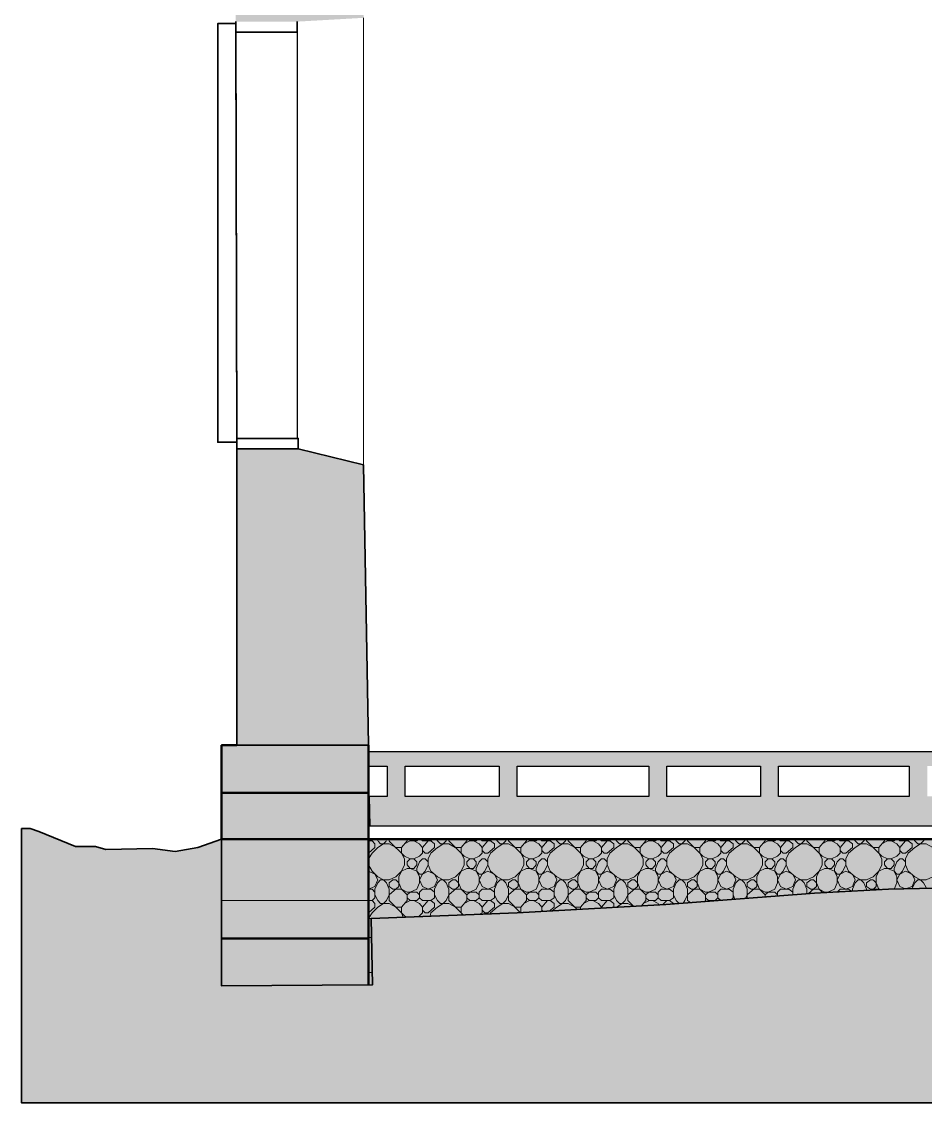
# Model space of a CAD drawing. Header units: millimetres. Extents: x 522330 to 539110, y -796875 to -790495.
# Drawn here: x 522330 to 525362, y -796875 to -793246 of the extents above; entities that cross this region are included whole.
import ezdxf

# ---------------------------------------------------------------- set-up
doc = ezdxf.new("R2010")
doc.units = ezdxf.units.MM
for name, color, linetype, lineweight in [('A-ALV-___-___-EXI', 250, 'Continuous', 35), ('A-BAS-___-___-EXI', 250, 'Continuous', 35), ('A-JAN-___-___-EXI', 250, 'Continuous', 25), ('A-POR-___-___-EXI', 250, 'Continuous', 25)]:
    doc.layers.add(name, color=color, linetype=linetype, lineweight=lineweight)

msp = doc.modelspace()

# ---------------------------------------------------------------- hatches: boundary and pattern name
at = {"layer": 'A-ALV-___-___-EXI'}
h = msp.add_hatch(color=11, dxfattribs=at)
h.paths.add_polyline_path([(536442.5, -795696.4), (536884.2, -795696.4), (536884.2, -794733.6), (536690.3, -794733.6), (536442.5, -794743.1), (536442.5, -795693.3)])
h.paths.add_polyline_path([(523051.7, -795674.2), (523493.4, -795674.2), (523477.5, -794733.6), (523258.2, -794679.6), (523051.7, -794679.6), (523051.7, -794983.5)])
h.paths.add_polyline_path([(523255.1, -793246.4), (523477.5, -793233.7), (523477.5, -792595), (523407.6, -792595), (523408.1, -792553.7), (523477.5, -792553.7), (523477.5, -792452), (523413.9, -792452), (523413.9, -792401.2), (523477.5, -792401.2), (523477.5, -790621.7), (523042.2, -790621.7), (523048.5, -793246.4)])
h.paths.add_polyline_path([(536687.2, -793230.6), (536884.2, -793230.6), (536861.9, -790618.5), (536480.6, -790618.5), (536480.6, -792401.2), (536560.1, -792401.2), (536560.1, -792452), (536455.2, -792452), (536455.2, -792553.7), (536556.9, -792553.7), (536556.9, -792595), (536442.5, -792595), (536442.5, -793122.5), (536684, -793132)])
h.paths.add_polyline_path([(531977.8, -793192.4), (532213, -793192.4), (532422.7, -793176.5), (532422.7, -792595), (532324.2, -792595), (532324.9, -792553.7), (532394.1, -792553.7), (532394.1, -792452), (532327.4, -792452), (532327.5, -792401.2), (532394.1, -792401.2), (532394.1, -790643.9), (531984.2, -790643.9), (531979.5, -792538.7)])
h.paths.add_polyline_path([(527970.8, -793182.9), (527970.8, -792595), (527865.9, -792595), (527865.9, -792553.7), (527869.1, -792553.7), (527869.1, -792404.4), (527935.8, -792404.4), (527929.4, -790643.9), (527548.1, -790643.9), (527532.2, -792401.2), (527593.2, -792401.2), (527592.6, -792452), (527541.8, -792452), (527541.8, -792553.7), (527602.1, -792553.7), (527602.1, -792595), (527532.2, -792595), (527532.2, -793170.2), (527726.1, -793182.9)])
at = {"layer": 'A-BAS-___-___-EXI', "transparency": 33554636}
msp.add_hatch(color=9, dxfattribs=at).paths.add_polyline_path([(527973.9, -796503.6), (527973.9, -796233.5), (528971.7, -796173.1), (529470.6, -796154), (530000.1, -796154.6), (530468.4, -796163.6), (531466.2, -796195.3), (531965.1, -796198.5), (531965.1, -796500.4), (532457.7, -796500.4), (532457.7, -796198.5), (532956.6, -796220.8), (533455.5, -796230.3), (533954.3, -796217.6), (534453.2, -796185.8), (535023.1, -796139.1), (535203.2, -796125.4), (535451, -796112.7), (535702.1, -796112.7), (535949.9, -796128.6), (536197.8, -796163.6), (536442.5, -796208), (536442.5, -796503.6), (536935, -796500.4), (536935, -795696.4), (536442.5, -795696.4), (536442.5, -795988.8), (532457.7, -795988.8), (532457.7, -795918.1), (532456.4, -795842.6), (532457.7, -795842.6), (532457.7, -795696.4), (531965.1, -795696.4), (531965.1, -795988.8), (527973.9, -795988.8), (527973.9, -795696.4), (527481.4, -795696.4), (527481.4, -795988.8), (523493.4, -795988.8), (523493.4, -795674.2), (523000.8, -795674.2), (523000.8, -796481.3), (523507, -796478.1), (523503.2, -796255.3), (523992.3, -796236.6), (524491.2, -796208), (524990.1, -796169.9), (525237.9, -796157.2), (525489, -796150.9), (525736.8, -796157.2), (525984.7, -796173.1), (526483.6, -796220.8), (526731.5, -796236.6), (526982.5, -796239.8), (527481.4, -796233.5), (527481.4, -796503.6), (527488.6, -796503.6)])
at = {"layer": 'A-BAS-___-___-EXI'}
msp.add_hatch(color=253, dxfattribs=at).paths.add_polyline_path([(530000.1, -796873.8), (539110.4, -796873.8), (539110.4, -796116.5), (538736.8, -796090.5), (538485.7, -796068.2), (538117.1, -796061.9), (537815.2, -796071.4), (537624.6, -796090.5), (537608.7, -796020.6), (537510.2, -796020.6), (537341.8, -796023.7), (537157.5, -796033.3), (536979.5, -796026.9), (536935, -796009.1), (536935, -796500.4), (536442.5, -796503.6), (536442.5, -796208), (536197.8, -796163.6), (535949.9, -796128.6), (535702.1, -796112.7), (535451, -796112.7), (535203.2, -796125.4), (534952.1, -796144.5), (534453.2, -796185.8), (533954.3, -796217.6), (533455.5, -796230.3), (532956.6, -796220.8), (532457.7, -796198.5), (532457.7, -796500.4), (531965.1, -796503.6), (531965.1, -796198.5), (531466.2, -796195.3), (530468.4, -796163.6), (529969.5, -796154), (529470.6, -796154), (528971.7, -796173.1), (527973.9, -796233.5), (527973.9, -796503.6), (527481.4, -796503.6), (527481.4, -796233.5), (526982.5, -796239.8), (526731.5, -796236.6), (526483.6, -796220.8), (525984.7, -796173.1), (525736.8, -796157.2), (525489, -796150.9), (525237.9, -796157.2), (524977.1, -796170.9), (524491.2, -796208), (523992.3, -796236.6), (523503.2, -796255.3), (523507, -796478.1), (523000.8, -796481.3), (523000.8, -795988.8), (522921.4, -796017.4), (522845.1, -796030.1), (522768.9, -796020.6), (522613.2, -796023.7), (522578.2, -796014.2), (522511.5, -796014.2), (522387.6, -795963.4), (522359, -795953.8), (522330.4, -795953.8), (522330.4, -796873.8), (527488.6, -796873.8)])
at = {"layer": 'A-POR-___-___-EXI', "true_color": 0xc19a82}
h = msp.add_hatch(color=33, dxfattribs=at)
h.paths.add_polyline_path([(524977.1, -795944.3), (527481.4, -795944.3), (527481.4, -795845.8), (527122.3, -795845.8), (527122.3, -795744.1), (527481.4, -795744.1), (527481.4, -795696.4), (523493.8, -795696.4), (523494.6, -795744.1), (523556.9, -795744.1), (523556.9, -795845.8), (523496.3, -795845.8), (523498, -795944.3), (523721.4, -795944.3)])
h.paths.add_polyline_path([(525686, -795845.8), (525368.2, -795845.8), (525368.2, -795744.1), (525686, -795744.1)])
h.paths.add_polyline_path([(523721.4, -795845.8), (523617.3, -795845.8), (523617.3, -795744.1), (523931.9, -795744.1), (523931.9, -795845.8)])
h.paths.add_polyline_path([(524869.3, -795845.8), (524869.3, -795744.1), (525307.9, -795744.1), (525307.9, -795845.8), (524977.1, -795845.8)])
h.paths.add_polyline_path([(526620.2, -795845.8), (526620.2, -795744.1), (527061.9, -795744.1), (527061.9, -795845.8)])
h.paths.add_polyline_path([(526245.3, -795845.8), (526245.3, -795744.1), (526559.9, -795744.1), (526559.9, -795845.8)])
h.paths.add_polyline_path([(524494.4, -795845.8), (524494.4, -795744.1), (524809, -795744.1), (524809, -795845.8)])
h.paths.add_polyline_path([(523992.3, -795845.8), (523992.3, -795744.1), (524434, -795744.1), (524434, -795845.8)])
h.paths.add_polyline_path([(525746.4, -795845.8), (525746.4, -795744.1), (526184.9, -795744.1), (526184.9, -795845.8)])

# ---------------------------------------------------------------- linework, layer by layer
at = {"layer": 'A-ALV-___-___-EXI', "color": 18, "lineweight": 9}
msp.add_line((523494.6, -795744.1), (523493.4, -795744.1), dxfattribs=at)
at = {"layer": 'A-ALV-___-___-EXI'}
msp.add_lwpolyline([(523258.2, -794679.6), (523051.7, -794679.6), (523051.7, -795674.2), (523493.4, -795674.2), (523477.5, -794733.6)], close=True, dxfattribs=at)
at = {"layer": 'A-BAS-___-___-EXI', "color": 8, "lineweight": 50}
for p, q in [((523493.4, -795674.2), (523493.4, -796478.2)), ((523000.8, -795833.1), (523493.4, -795833.1)), ((523493.4, -796322.4), (523000.8, -796322.4))]:
    msp.add_line(p, q, dxfattribs=at)
at = {"layer": 'A-BAS-___-___-EXI', "color": 18, "lineweight": 9}
for p, q in [((523496.3, -795845.8), (523493.4, -795845.8)), ((523498, -795944.3), (523493.4, -795944.3))]:
    msp.add_line(p, q, dxfattribs=at)
at = {"layer": 'A-BAS-___-___-EXI', "color": 9, "lineweight": 9}
for p, q in [((523493.6, -795995.1), (523506.1, -795995.1)), ((523506.1, -795995.1), (523508.4, -795990.6)), ((523508.7, -795990), (523509.3, -795988.8)), ((523523.2, -795991.2), (523522, -795988.8)), ((523525.2, -795995.1), (523523.8, -795992.5)), ((523554.5, -795993.7), (523556.9, -795988.8)), ((523563.3, -795994.5), (523563.3, -795988.8)), ((523614.1, -796004.7), (523633.2, -795995.1)), ((523665, -796004.7), (523645.9, -795995.1)), ((523814.3, -796004.7), (523833.4, -795995.1)), ((524014.5, -796004.7), (524033.6, -795995.1)), ((524214.7, -796004.7), (524233.8, -795995.1)), ((524414.9, -796004.7), (524434, -795995.1)), ((524615.1, -796004.7), (524634.2, -795995.1)), ((524815.3, -796004.7), (524834.4, -795995.1)), ((525015.5, -796004.7), (525034.6, -795995.1)), ((525215.7, -796004.7), (525234.8, -795995.1)), ((523674.5, -796017.4), (523665.5, -796005.4)), ((523726, -796016.9), (523744.4, -796004.7)), ((523874.7, -796026.9), (523883.8, -796036)), ((523633.2, -796055.5), (523645.9, -796055.5)), ((524033.6, -796055.5), (524046.3, -796055.5)), ((524434, -796055.5), (524446.7, -796055.5)), ((524834.4, -796055.5), (524847.1, -796055.5)), ((525234.8, -796055.5), (525247.5, -796055.5)), ((524586.5, -796115.9), (524605.6, -796096.8)), ((525177.6, -796125.4), (525187.1, -796125.4)), ((524722.4, -796190.4), (524716.8, -796176.3)), ((523614.1, -796204.9), (523633.2, -796195.3)), ((523814.3, -796204.9), (523833.4, -796195.3)), ((524014.5, -796204.9), (524033.6, -796195.3)), ((524214.7, -796204.9), (524233.8, -796195.3)), ((524414.9, -796204.9), (524433.8, -796195.4)), ((524481.7, -796208), (524494.4, -796195.3)), ((524632.3, -796197.3), (524634.2, -796195.3)), ((524079.4, -796231.7), (524074.9, -796227.1))]:
    msp.add_line(p, q, dxfattribs=at)
at = {"layer": 'A-BAS-___-___-EXI'}
for p, q in [((522768.9, -796020.6), (522613.2, -796023.7)), ((524990.1, -796169.9), (524491.2, -796208)), ((524491.2, -796208), (524990.1, -796169.9)), ((525237.9, -796157.2), (524990.1, -796169.9)), ((524990.1, -796169.9), (525237.9, -796157.2)), ((525489, -796150.9), (525237.9, -796157.2)), ((525237.9, -796157.2), (525489, -796150.9)), ((524491.2, -796208), (523992.3, -796236.6)), ((523992.3, -796236.6), (524491.2, -796208))]:
    msp.add_line(p, q, dxfattribs=at)
at = {"layer": 'A-BAS-___-___-EXI', "color": 32, "lineweight": 9}
for p, q in [((522689.4, -796022.2), (522689.4, -796020.6)), ((522689.4, -796875.4), (522689.4, -796873.8)), ((522807, -796875.4), (522807, -796873.8)), ((522927.8, -796875.4), (522927.8, -796873.8)), ((523325, -796875.4), (523325, -796873.8)), ((523442.5, -796875.4), (523442.5, -796873.8)), ((523563.3, -796875.4), (523563.3, -796873.8)), ((523960.5, -796875.4), (523960.5, -796873.8)), ((524078.1, -796875.4), (524078.1, -796873.8)), ((524198.8, -796875.4), (524198.8, -796873.8)), ((524596.1, -796875.4), (524596.1, -796873.8)), ((524713.6, -796875.4), (524713.6, -796873.8)), ((524834.4, -796875.4), (524834.4, -796873.8)), ((525231.6, -796875.4), (525231.6, -796873.8)), ((525349.2, -796875.4), (525349.2, -796873.8))]:
    msp.add_line(p, q, dxfattribs=at)
at = {"layer": 'A-BAS-___-___-EXI', "color": 253, "lineweight": 9}
for p, q in [((523960.5, -796237.9), (523960.5, -796236.6)), ((523493.4, -796319.3), (523504.3, -796319.3)), ((523493.4, -796436.8), (523506.3, -796436.8))]:
    msp.add_line(p, q, dxfattribs=at)
at = {"layer": 'A-BAS-___-___-EXI'}
for points in [[(527481.4, -795944.3), (527481.4, -795988.8), (523493.4, -795988.8), (523493.4, -795674.2), (523000.8, -795674.2), (523000.8, -796481.3), (523507, -796478.1), (523503.2, -796255.3), (523992.3, -796236.6)], [(522613.2, -796023.7), (522578.2, -796014.2), (522511.5, -796014.2), (522387.6, -795963.4), (522359, -795953.8), (522330.4, -795953.8), (522330.4, -796873.8), (539110.4, -796873.8), (539110.4, -796116.5), (538736.8, -796090.5)], [(523992.3, -796236.6), (523503.2, -796255.3), (523507, -796478.1), (523000.8, -796481.3), (523000.8, -795988.8), (522921.4, -796017.4)], [(522921.4, -796017.4), (522845.1, -796030.1), (522768.9, -796020.6)]]:
    msp.add_lwpolyline(points, dxfattribs=at)
at = {"layer": 'A-BAS-___-___-EXI', "color": 8, "lineweight": 50, "flags": 128}
msp.add_lwpolyline([(523000.8, -795988.8), (523000.8, -795674.2), (523051.7, -795674.2), (523000.8, -795674.2), (523000.8, -795988.8), (527481.4, -795988.8)], dxfattribs=at)
at = {"layer": 'A-BAS-___-___-EXI', "color": 9, "lineweight": 9, "flags": 128}
for points in [[(523000.8, -796195.3), (523493.4, -796195.3), (523506.1, -796195.3), (523515.6, -796185.8), (523515.6, -796157.2), (523525.2, -796135), (523534.7, -796125.4), (523563.3, -796125.4), (523585.5, -796115.9), (523604.6, -796096.8), (523623.7, -796087.3), (523645.9, -796087.3), (523655.5, -796074.6), (523655.5, -796065.1), (523645.9, -796055.5), (523665, -796046), (523674.5, -796036.5), (523674.5, -796017.4), (523693.6, -795995.1)], [(523493.4, -796036.5), (523515.6, -796017.4), (523515.6, -796004.7), (523506.1, -795995.1)], [(523503.2, -796255.3), (523493.4, -796255.7), (523506.1, -796236.6), (523525.2, -796217.6), (523544.2, -796204.9), (523553.8, -796195.3), (523563.3, -796176.3), (523595.1, -796147.7), (523595.1, -796115.9), (523614.1, -796074.6), (523614.1, -796055.5), (523604.6, -796036.5), (523604.6, -796017.4), (523585.5, -796017.4), (523563.3, -796004.7), (523534.7, -796004.7), (523526, -795995.9)], [(523493.4, -796055.5), (523506.1, -796036.5), (523525.2, -796017.4), (523544.2, -796004.7), (523552.9, -795996)], [(523604.6, -796217.6), (523623.7, -796195.3), (523623.7, -796176.3), (523633.2, -796166.7), (523655.5, -796157.2), (523665, -796135), (523665, -796115.9), (523655.5, -796096.8), (523633.2, -796087.3), (523623.7, -796074.6), (523623.7, -796065.1), (523633.2, -796055.5), (523614.1, -796046), (523563.7, -795995.6)], [(523604.6, -796017.4), (523623.7, -795995.1), (523623.7, -795988.8)], [(523630, -795988.8), (523633.2, -795995.1), (523655.5, -795995.1), (523661.8, -795988.8)], [(523668.2, -795988.8), (523674.5, -795995.1), (523703.1, -795995.1), (523709.5, -795988.8)], [(523674.5, -796026.9), (523684.1, -796036.5), (523693.6, -796036.5), (523715.8, -796017.4), (523715.8, -796004.7), (523703.1, -795995.1)], [(523722.2, -795988.8), (523725.4, -795995.1), (523734.9, -796004.7), (523763.5, -796004.7), (523784.9, -796016.9)], [(523744.4, -796004.7), (523754, -795995.1), (523757.1, -795988.8)], [(523763.5, -795988.8), (523763.5, -795995.1), (523814.3, -796046), (523833.4, -796055.5), (523846.1, -796055.5), (523865.2, -796046), (523874.7, -796036.5), (523874.7, -796017.4), (523893.8, -795995.1)], [(523804.8, -796017.4), (523823.9, -795995.1), (523823.9, -795988.8)], [(523830.2, -795988.8), (523833.4, -795995.1), (523855.6, -795995.1), (523862, -795988.8)], [(523874.7, -796017.4), (523865.2, -796004.7), (523846.1, -795995.1)], [(523893.8, -796065.1), (523884.2, -796055.5), (523874.7, -796055.5), (523865.2, -796065.1), (523855.6, -796087.3), (523855.6, -796096.8), (523865.2, -796106.4), (523874.7, -796106.4), (523884.2, -796096.8), (523893.8, -796074.6), (523893.8, -796055.5), (523903.3, -796036.5), (523925.6, -796017.4), (523944.6, -796004.7), (523954.2, -795995.1), (523957.3, -795988.8)], [(523868.4, -795988.8), (523874.7, -795995.1), (523903.3, -795995.1), (523909.7, -795988.8)], [(523884.2, -796036.5), (523893.8, -796036.5), (523916, -796017.4), (523916, -796004.7), (523903.3, -795995.1)], [(523903.3, -796239.8), (523903.3, -796236.6), (523925.6, -796217.6), (523944.6, -796204.9), (523954.2, -796195.3), (523963.7, -796176.3), (523995.5, -796147.7), (523995.5, -796115.9), (524014.5, -796074.6), (524014.5, -796055.5), (524005, -796036.5), (524005, -796017.4), (523985.9, -796017.4), (523963.7, -796004.7), (523935.1, -796004.7), (523925.6, -795995.1), (523922.4, -795988.8)], [(524005, -796217.6), (524024.1, -796195.3), (524024.1, -796176.3), (524033.6, -796166.7), (524055.8, -796157.2), (524065.4, -796135), (524065.4, -796115.9), (524055.8, -796096.8), (524033.6, -796087.3), (524024.1, -796074.6), (524024.1, -796065.1), (524033.6, -796055.5), (524014.5, -796046), (523963.7, -795995.1), (523963.7, -795988.8)], [(524005, -796017.4), (524024.1, -795995.1), (524024.1, -795988.8)], [(524030.4, -795988.8), (524033.6, -795995.1), (524055.8, -795995.1), (524062.2, -795988.8)], [(524074.9, -796017.4), (524065.4, -796004.7), (524046.3, -795995.1)], [(524094, -796065.1), (524084.4, -796055.5), (524074.9, -796055.5), (524065.4, -796065.1), (524055.8, -796087.3), (524055.8, -796096.8), (524065.4, -796106.4), (524074.9, -796106.4), (524084.4, -796096.8), (524094, -796074.6), (524094, -796055.5), (524103.5, -796036.5), (524125.8, -796017.4), (524144.8, -796004.7), (524154.4, -795995.1), (524157.5, -795988.8)], [(524068.6, -795988.8), (524074.9, -795995.1), (524103.5, -795995.1), (524109.9, -795988.8)], [(524074.9, -796026.9), (524084.4, -796036.5), (524094, -796036.5), (524116.2, -796017.4), (524116.2, -796004.7), (524103.5, -795995.1)], [(524074.9, -796036), (524074.9, -796017.4), (524094, -795995.1)], [(524122.6, -795988.8), (524125.8, -795995.1), (524135.3, -796004.7), (524163.9, -796004.7), (524186.1, -796017.4), (524205.2, -796017.4), (524205.2, -796036.5)], [(524163.9, -795988.8), (524163.9, -795995.1), (524214.7, -796046), (524233.8, -796055.5), (524246.5, -796055.5), (524265.6, -796046), (524275.1, -796036.5), (524275.1, -796017.4), (524294.2, -795995.1)], [(524205.2, -796017.4), (524224.3, -795995.1), (524224.3, -795988.8)], [(524230.6, -795988.8), (524233.8, -795995.1), (524256, -795995.1), (524262.4, -795988.8)], [(524275.1, -796017.4), (524265.6, -796004.7), (524246.5, -795995.1)], [(524357.7, -795988.8), (524354.5, -795995.1), (524345, -796004.7), (524325.9, -796017.4), (524303.7, -796036.5), (524294.2, -796055.5), (524294.2, -796074.6), (524284.6, -796096.8), (524275.1, -796106.4), (524265.6, -796106.4), (524256, -796096.8), (524256, -796087.3), (524265.6, -796065.1), (524275.1, -796055.5), (524284.6, -796055.5), (524294.2, -796065.1)], [(524265.6, -796185.8), (524275.1, -796195.3), (524303.7, -796195.3), (524316.4, -796185.8), (524316.4, -796157.2), (524325.9, -796135), (524335.5, -796125.4), (524364.1, -796125.4), (524386.3, -796115.9), (524405.4, -796096.8), (524424.5, -796087.3), (524446.7, -796087.3), (524456.2, -796074.6), (524456.2, -796065.1), (524446.7, -796055.5), (524465.8, -796046), (524475.3, -796036.5), (524475.3, -796017.4), (524494.4, -795995.1)], [(524268.7, -795988.8), (524275.1, -795995.1), (524303.7, -795995.1), (524310.1, -795988.8)], [(524275.1, -796026.9), (524284.6, -796036.5), (524294.2, -796036.5), (524316.4, -796017.4), (524316.4, -796004.7), (524303.7, -795995.1)], [(524322.8, -795988.8), (524325.9, -795995.1), (524335.5, -796004.7), (524364.1, -796004.7), (524386.3, -796017.4), (524405.4, -796017.4), (524405.4, -796036.5)], [(524425.1, -796064.4), (524434, -796055.5), (524414.9, -796046), (524364.1, -795995.1), (524364.1, -795988.8)], [(524405.4, -796017.4), (524424.5, -795995.1), (524424.5, -795988.8)], [(524430.8, -795988.8), (524434, -795995.1), (524456.2, -795995.1), (524462.6, -795988.8)], [(524475.3, -796017.4), (524465.8, -796004.7), (524446.7, -795995.1)], [(524494.4, -796065.1), (524484.8, -796055.5), (524475.3, -796055.5), (524465.8, -796065.1), (524456.2, -796087.3), (524456.2, -796096.8), (524465.8, -796106.4), (524475.3, -796106.4), (524484.8, -796096.8), (524494.4, -796074.6), (524494.4, -796055.5), (524503.9, -796036.5), (524526.1, -796017.4), (524545.2, -796004.7), (524554.7, -795995.1), (524557.9, -795988.8)], [(524468.9, -795988.8), (524475.3, -795995.1), (524503.9, -795995.1), (524510.3, -795988.8)], [(524475.3, -796026.9), (524484.8, -796036.5), (524494.4, -796036.5), (524516.6, -796017.4), (524516.6, -796004.7), (524503.9, -795995.1)], [(524523, -795988.8), (524526.1, -795995.1), (524535.7, -796004.7), (524564.3, -796004.7), (524586.5, -796017.4), (524605.6, -796017.4), (524605.6, -796036.5), (524615.1, -796055.5), (524615.1, -796074.6), (524596.1, -796115.9), (524596.1, -796147.7), (524564.3, -796176.3), (524554.7, -796195.3), (524549.2, -796203.6)], [(524564.3, -795988.8), (524564.3, -795995.1), (524615.1, -796046), (524634.2, -796055.5), (524646.9, -796055.5), (524666, -796046), (524675.5, -796036.5), (524675.5, -796017.4), (524694.6, -795995.1)], [(524605.6, -796017.4), (524624.6, -795995.1), (524624.6, -795988.8)], [(524631, -795988.8), (524634.2, -795995.1), (524656.4, -795995.1), (524662.8, -795988.8)], [(524675.5, -796017.4), (524666, -796004.7), (524646.9, -795995.1)], [(524758.1, -795988.8), (524754.9, -795995.1), (524745.4, -796004.7), (524726.3, -796017.4), (524704.1, -796036.5), (524694.6, -796055.5), (524694.6, -796074.6), (524685, -796096.8), (524675.5, -796106.4), (524666, -796106.4), (524656.4, -796096.8), (524656.4, -796087.3), (524666, -796065.1), (524675.5, -796055.5), (524685, -796055.5), (524694.6, -796065.1)], [(524669.1, -795988.8), (524675.5, -795995.1), (524704.1, -795995.1), (524710.4, -795988.8)], [(524675.5, -796026.9), (524685, -796036.5), (524694.6, -796036.5), (524716.8, -796017.4), (524716.8, -796004.7), (524704.1, -795995.1)], [(524711.4, -796191.2), (524716.8, -796185.8), (524716.8, -796157.2), (524726.3, -796135), (524735.9, -796125.4), (524764.5, -796125.4), (524786.7, -796115.9), (524805.8, -796096.8), (524824.8, -796087.3), (524847.1, -796087.3), (524856.6, -796074.6), (524856.6, -796065.1), (524847.1, -796055.5), (524866.2, -796046), (524875.7, -796036.5), (524875.7, -796017.4), (524894.8, -795995.1)], [(524758.8, -796187.6), (524764.5, -796176.3), (524796.2, -796147.7), (524796.2, -796115.9), (524815.3, -796074.6), (524815.3, -796055.5), (524805.8, -796036.5), (524805.8, -796017.4), (524786.7, -796017.4), (524764.5, -796004.7), (524735.9, -796004.7), (524726.3, -795995.1), (524723.2, -795988.8)], [(524824.8, -796182.5), (524824.8, -796176.3), (524834.4, -796166.7), (524856.6, -796157.2), (524866.2, -796135), (524866.2, -796115.9), (524856.6, -796096.8), (524834.4, -796087.3), (524824.8, -796074.6), (524824.8, -796065.1), (524834.4, -796055.5), (524815.3, -796046), (524764.5, -795995.1), (524764.5, -795988.8)], [(524805.8, -796017.4), (524824.8, -795995.1), (524824.8, -795988.8)], [(524831.2, -795988.8), (524834.4, -795995.1), (524856.6, -795995.1), (524863, -795988.8)], [(524875.7, -796017.4), (524866.2, -796004.7), (524847.1, -795995.1)], [(524894.8, -796065.1), (524885.2, -796055.5), (524875.7, -796055.5), (524866.2, -796065.1), (524856.6, -796087.3), (524856.6, -796096.8), (524866.2, -796106.4), (524875.7, -796106.4), (524885.2, -796096.8), (524894.8, -796074.6), (524894.8, -796055.5), (524904.3, -796036.5), (524926.5, -796017.4), (524945.6, -796004.7), (524955.1, -795995.1), (524958.3, -795988.8)], [(524869.3, -795988.8), (524875.7, -795995.1), (524904.3, -795995.1), (524910.6, -795988.8)], [(524875.7, -796026.9), (524885.2, -796036.5), (524894.8, -796036.5), (524917, -796017.4), (524917, -796004.7), (524904.3, -795995.1)], [(524923.4, -795988.8), (524926.5, -795995.1), (524936.1, -796004.7), (524964.7, -796004.7), (524986.9, -796017.4), (525006, -796017.4), (525006, -796036.5)], [(525066.3, -796115.9), (525056.8, -796096.8), (525034.6, -796087.3), (525025, -796074.6), (525025, -796065.1), (525034.6, -796055.5), (525015.5, -796046), (524964.7, -795995.1), (524964.7, -795988.8)], [(525006, -796017.4), (525025, -795995.1), (525025, -795988.8)], [(525031.4, -795988.8), (525034.6, -795995.1), (525056.8, -795995.1), (525063.2, -795988.8)], [(525034.6, -796055.5), (525047.3, -796055.5), (525066.3, -796046), (525075.9, -796036.5), (525075.9, -796017.4), (525094.9, -795995.1)], [(525075.9, -796017.4), (525066.3, -796004.7), (525047.3, -795995.1)], [(525094.9, -796065.1), (525085.4, -796055.5), (525075.9, -796055.5), (525066.3, -796065.1), (525056.8, -796087.3), (525056.8, -796096.8), (525066.3, -796106.4), (525075.9, -796106.4), (525085.4, -796096.8), (525094.9, -796074.6), (525094.9, -796055.5), (525104.5, -796036.5), (525126.7, -796017.4), (525145.8, -796004.7), (525155.3, -795995.1), (525158.5, -795988.8)], [(525069.5, -795988.8), (525075.9, -795995.1), (525104.5, -795995.1), (525110.8, -795988.8)], [(525075.9, -796026.9), (525085.4, -796036.5), (525094.9, -796036.5), (525117.2, -796017.4), (525117.2, -796004.7), (525104.5, -795995.1)], [(525117.2, -796163.4), (525117.2, -796157.2), (525126.7, -796135), (525136.3, -796125.4), (525164.9, -796125.4), (525187.1, -796115.9), (525206.2, -796096.8), (525225.2, -796087.3), (525247.5, -796087.3), (525257, -796074.6), (525257, -796065.1), (525247.5, -796055.5), (525266.5, -796046), (525276.1, -796036.5), (525276.1, -796017.4), (525295.1, -795995.1)], [(525123.5, -795988.8), (525126.7, -795995.1), (525136.3, -796004.7), (525164.9, -796004.7), (525187.1, -796017.4), (525206.2, -796017.4), (525206.2, -796036.5)], [(525164.9, -795988.8), (525164.9, -795995.1), (525215.7, -796046), (525234.8, -796055.5), (525225.2, -796065.1), (525225.2, -796074.6), (525234.8, -796087.3), (525257, -796096.8), (525266.5, -796106.4), (525276.1, -796106.4), (525285.6, -796096.8), (525295.1, -796074.6), (525295.1, -796055.5), (525304.7, -796036.5), (525326.9, -796017.4), (525346, -796004.7), (525355.5, -795995.1), (525358.7, -795988.8)], [(525206.2, -796017.4), (525225.2, -795995.1), (525225.2, -795988.8)], [(525231.6, -795988.8), (525234.8, -795995.1), (525257, -795995.1), (525263.4, -795988.8)], [(525276.1, -796017.4), (525266.5, -796004.7), (525247.5, -795995.1)], [(525269.7, -795988.8), (525276.1, -795995.1), (525304.7, -795995.1), (525311, -795988.8)], [(525276.1, -796026.9), (525285.6, -796036.5), (525295.1, -796036.5), (525317.4, -796017.4), (525317.4, -796004.7), (525304.7, -795995.1)], [(525390.5, -796150.9), (525396.8, -796147.7), (525396.8, -796115.9), (525415.9, -796074.6), (525415.9, -796055.5), (525406.4, -796036.5), (525406.4, -796017.4), (525387.3, -796017.4), (525365.1, -796004.7), (525336.5, -796004.7), (525326.9, -795995.1), (525323.7, -795988.8)], [(523693.6, -796065.1), (523684.1, -796055.5), (523674.5, -796055.5), (523665, -796065.1), (523655.5, -796087.3), (523655.5, -796096.8), (523665, -796106.4), (523674.5, -796106.4), (523684.1, -796096.8), (523693.6, -796074.6), (523693.6, -796055.5), (523703.1, -796036.5), (523725.4, -796017.4)], [(523700.3, -796247.8), (523703.1, -796236.6), (523725.4, -796217.6), (523744.4, -796204.9), (523754, -796195.3), (523763.5, -796176.3), (523795.3, -796147.7), (523795.3, -796115.9), (523814.3, -796074.6), (523814.3, -796055.5), (523804.8, -796036.5), (523804.8, -796017.4), (523785.7, -796017.4)], [(524110.4, -796229.9), (524125.8, -796217.6), (524144.8, -796204.9), (524154.4, -796195.3), (524163.9, -796176.3), (524195.7, -796147.7), (524195.7, -796115.9), (524214.7, -796074.6), (524214.7, -796055.5), (524205.2, -796036.5)], [(524326, -796217.5), (524345, -796204.9), (524354.5, -796195.3), (524364.1, -796176.3), (524395.9, -796147.7), (524395.9, -796115.9), (524414.9, -796074.6), (524414.9, -796055.5), (524405.4, -796036.5)], [(524969.7, -796171.5), (524996.4, -796147.7), (524996.4, -796115.9), (525015.5, -796074.6), (525015.5, -796055.5), (525006, -796036.5)], [(525184.4, -796160), (525196.6, -796147.7), (525196.6, -796115.9), (525215.7, -796074.6), (525215.7, -796055.5), (525206.2, -796036.5)], [(523525.2, -796115.9), (523506.1, -796096.8), (523493.4, -796074.6)], [(523623.7, -796185.8), (523633.2, -796195.3), (523655.5, -796195.3), (523665, -796185.8), (523674.5, -796195.3), (523703.1, -796195.3), (523715.8, -796185.8), (523715.8, -796157.2), (523725.4, -796135), (523734.9, -796125.4), (523763.5, -796125.4), (523785.7, -796115.9), (523804.8, -796096.8), (523823.9, -796087.3), (523846.1, -796087.3), (523855.6, -796074.6), (523855.6, -796065.1), (523846.1, -796055.5)], [(523811.2, -796243), (523763.5, -796195.3), (523763.5, -796157.2), (523754, -796135), (523744.4, -796125.4), (523725.4, -796115.9), (523703.1, -796096.8), (523693.6, -796074.6)], [(523804.8, -796217.6), (523823.9, -796195.3), (523823.9, -796176.3), (523833.4, -796166.7), (523855.6, -796157.2), (523865.2, -796135), (523865.2, -796115.9), (523855.6, -796096.8), (523833.4, -796087.3), (523823.9, -796074.6), (523823.9, -796065.1), (523833.4, -796055.5)], [(523865.2, -796185.8), (523874.7, -796195.3), (523903.3, -796195.3), (523916, -796185.8), (523916, -796157.2), (523925.6, -796135), (523935.1, -796125.4), (523963.7, -796125.4), (523985.9, -796115.9), (524005, -796096.8), (524024.1, -796087.3), (524046.3, -796087.3), (524055.8, -796074.6)], [(524004.3, -796236), (523963.7, -796195.3), (523963.7, -796157.2), (523954.2, -796135), (523944.6, -796125.4), (523925.6, -796115.9), (523903.3, -796096.8), (523893.8, -796074.6)], [(524024.1, -796185.8), (524033.6, -796195.3), (524055.8, -796195.3), (524065.4, -796185.8), (524074.9, -796195.3), (524103.5, -796195.3), (524116.2, -796185.8), (524116.2, -796157.2), (524125.8, -796135), (524135.3, -796125.4), (524163.9, -796125.4), (524186.1, -796115.9), (524205.2, -796096.8), (524224.3, -796087.3), (524246.5, -796087.3), (524256, -796074.6), (524256, -796065.1), (524246.5, -796055.5)], [(524055.8, -796074.6), (524055.8, -796065.1), (524046.5, -796055.7)], [(524125.8, -796115.9), (524103.5, -796096.8), (524094, -796074.6)], [(524256.4, -796156.4), (524265.6, -796135), (524265.6, -796115.9), (524256, -796096.8), (524233.8, -796087.3), (524224.3, -796074.6), (524224.3, -796065.1), (524233.8, -796055.5)], [(524354.5, -796135), (524345, -796125.4), (524325.9, -796115.9), (524303.7, -796096.8), (524294.2, -796074.6)], [(524410, -796212.7), (524424.5, -796195.3), (524424.5, -796176.3), (524434, -796166.7), (524456.2, -796157.2), (524465.8, -796135), (524465.8, -796115.9), (524456.2, -796096.8), (524434, -796087.3), (524424.5, -796074.6), (524424.5, -796065.1)], [(524573.8, -796201.7), (524564.3, -796195.3), (524564.3, -796157.2), (524554.7, -796135), (524545.2, -796125.4), (524526.1, -796115.9), (524503.9, -796096.8), (524494.4, -796074.6)], [(524606.7, -796096.3), (524624.6, -796087.3), (524646.9, -796087.3), (524656.4, -796074.6), (524656.4, -796065.1), (524646.9, -796055.5)], [(524621.9, -796198.1), (524624.6, -796195.3), (524624.6, -796176.3), (524634.2, -796166.7), (524656.4, -796157.2), (524666, -796135), (524666, -796115.9), (524656.4, -796096.8), (524634.2, -796087.3), (524624.6, -796074.6), (524624.6, -796065.1), (524634.2, -796055.5)], [(524726.3, -796115.9), (524704.1, -796096.8), (524694.6, -796074.6)], [(524926.5, -796115.9), (524904.3, -796096.8), (524894.8, -796074.6)], [(524917, -796175.5), (524917, -796157.2), (524926.5, -796135), (524936.1, -796125.4), (524964.7, -796125.4), (524986.9, -796115.9), (525006, -796096.8), (525025, -796087.3), (525047.3, -796087.3), (525056.8, -796074.6)], [(525056.8, -796074.6), (525056.8, -796065.1), (525047.3, -796055.5)], [(525164.9, -796160.4), (525164.9, -796157.2), (525155.3, -796135), (525145.8, -796125.4), (525126.7, -796115.9), (525104.5, -796096.8), (525094.9, -796074.6)], [(525257.2, -796156.7), (525266.5, -796135), (525266.5, -796115.9), (525257, -796096.8), (525257, -796087.3), (525266.5, -796065.1), (525276.1, -796055.5), (525285.6, -796055.5), (525295.1, -796065.1)], [(525365.1, -796150.9), (525355.5, -796135), (525346, -796125.4), (525326.9, -796115.9), (525304.7, -796096.8), (525295.1, -796074.6)], [(525317.4, -796154), (525326.9, -796135), (525336.5, -796125.4), (525365.1, -796125.4), (525387.3, -796115.9), (525406.4, -796096.8), (525425.4, -796087.3), (525447.7, -796087.3), (525457.2, -796074.6), (525457.2, -796065.1), (525447.7, -796055.5)], [(523515.6, -796106.4), (523493.4, -796096.8), (523515.6, -796106.4), (523525.2, -796125.4), (523515.6, -796147.7), (523493.4, -796157.2), (523506.1, -796157.2), (523515.6, -796166.7)], [(523715.8, -796106.4), (523693.6, -796096.8), (523715.8, -796106.4), (523725.4, -796125.4), (523715.8, -796147.7), (523693.6, -796157.2), (523674.5, -796147.7), (523665, -796125.4), (523674.5, -796106.4), (523693.6, -796096.8)], [(523916, -796106.4), (523893.8, -796096.8), (523916, -796106.4), (523925.6, -796125.4), (523916, -796147.7), (523893.8, -796157.2), (523874.7, -796147.7), (523865.2, -796125.4), (523874.7, -796106.4), (523893.8, -796096.8)], [(524116.2, -796106.4), (524094, -796096.8), (524116.2, -796106.4), (524125.8, -796125.4), (524116.2, -796147.7), (524094, -796157.2), (524074.9, -796147.7), (524065.4, -796125.4), (524074.9, -796106.4), (524094, -796096.8)], [(524316.4, -796106.4), (524294.2, -796096.8), (524316.4, -796106.4), (524325.9, -796125.4), (524316.4, -796147.7), (524294.2, -796157.2), (524275.1, -796147.7), (524265.6, -796125.4), (524275.1, -796106.4), (524294.2, -796096.8)], [(524516.6, -796106.4), (524494.4, -796096.8), (524516.6, -796106.4), (524526.1, -796125.4), (524516.6, -796147.7), (524494.4, -796157.2), (524475.3, -796147.7), (524465.8, -796125.4), (524475.3, -796106.4), (524494.4, -796096.8)], [(524717.1, -796106.9), (524726.3, -796125.4), (524716.8, -796147.7), (524694.6, -796157.2), (524675.5, -796147.7), (524666, -796125.4), (524675.5, -796106.4), (524694.6, -796096.8)], [(524917, -796106.4), (524894.8, -796096.8), (524917, -796106.4), (524926.5, -796125.4), (524917, -796147.7), (524894.8, -796157.2), (524875.7, -796147.7), (524866.2, -796125.4), (524875.7, -796106.4), (524894.8, -796096.8)], [(525117.2, -796106.4), (525094.9, -796096.8), (525117.2, -796106.4), (525126.7, -796125.4), (525117.2, -796147.7), (525094.9, -796157.2), (525075.9, -796147.7), (525066.3, -796125.4), (525075.9, -796106.4), (525094.9, -796096.8)], [(525292, -796154), (525276.1, -796147.7), (525266.5, -796125.4), (525276.1, -796106.4), (525295.1, -796096.8)], [(525298.3, -796154), (525317.4, -796147.7), (525326.9, -796125.4), (525317.4, -796106.4), (525295.1, -796096.8), (525317.4, -796106.4)], [(523621.1, -796250.8), (523614.1, -796246.2), (523563.3, -796195.3), (523563.3, -796157.2), (523553.8, -796135), (523544.2, -796125.4), (523525.2, -796115.9)], [(523623.7, -796176.3), (523604.6, -796157.2), (523576, -796157.2), (523563.3, -796147.7), (523563.3, -796135), (523576, -796125.4), (523585.5, -796125.4), (523595.1, -796135), (523604.6, -796157.2), (523623.7, -796166.7), (523655.5, -796166.7), (523665, -796176.3)], [(523823.9, -796176.3), (523804.8, -796157.2), (523776.2, -796157.2), (523763.5, -796147.7), (523763.5, -796135), (523776.2, -796125.4), (523785.7, -796125.4), (523795.3, -796135), (523804.8, -796157.2), (523823.9, -796166.7), (523855.6, -796166.7), (523865.2, -796176.3)], [(524024.1, -796176.3), (524005, -796157.2), (523976.4, -796157.2), (523963.7, -796147.7), (523963.7, -796135), (523976.4, -796125.4), (523985.9, -796125.4), (523995.5, -796135), (524005, -796157.2), (524024.1, -796166.7), (524055.8, -796166.7), (524065.4, -796176.3)], [(524193.7, -796225.1), (524163.9, -796195.3), (524163.9, -796157.2), (524154.4, -796135), (524144.8, -796125.4), (524125.8, -796115.9)], [(524163.9, -796135), (524176.6, -796125.4), (524186.1, -796125.4), (524195.7, -796135), (524205.2, -796157.2), (524224.3, -796166.7), (524256, -796166.7), (524265.6, -796176.3)], [(524224.3, -796176.3), (524205.2, -796157.2), (524176.6, -796157.2), (524163.9, -796147.7), (524163.9, -796136.1)], [(524383, -796214.3), (524364.1, -796195.3), (524364.1, -796157.2), (524354.5, -796135)], [(524424.5, -796176.3), (524405.4, -796157.2), (524376.8, -796157.2), (524364.1, -796147.7), (524364.1, -796135), (524376.8, -796125.4), (524386.3, -796125.4), (524395.9, -796135), (524405.4, -796157.2), (524424.5, -796166.7), (524456.2, -796166.7), (524465.8, -796176.3)], [(524424.5, -796185.8), (524434, -796195.3), (524456.2, -796195.3), (524465.8, -796185.8), (524475.3, -796195.3), (524503.9, -796195.3), (524516.6, -796185.8), (524516.6, -796157.2), (524526.1, -796135), (524535.7, -796125.4), (524564.3, -796125.4), (524586.5, -796115.9)], [(524624.6, -796176.3), (524605.6, -796157.2), (524577, -796157.2), (524564.3, -796147.7), (524564.3, -796135), (524577, -796125.4), (524586.5, -796125.4), (524596.1, -796135), (524605.6, -796157.2), (524624.6, -796166.7), (524656.4, -796166.7), (524666, -796176.3)], [(524764.5, -796187.2), (524764.5, -796157.2), (524754.9, -796135), (524745.4, -796125.4), (524726.3, -796115.9)], [(524824.8, -796176.3), (524805.8, -796157.2), (524777.2, -796157.2), (524764.5, -796147.7), (524764.5, -796135), (524777.2, -796125.4), (524786.7, -796125.4), (524796.2, -796135), (524805.8, -796157.2), (524824.8, -796166.7), (524856.6, -796166.7), (524866.2, -796176.3)], [(524964.7, -796171.9), (524964.7, -796157.2), (524955.1, -796135), (524945.6, -796125.4), (524926.5, -796115.9)], [(525017.3, -796168.5), (525006, -796157.2), (524977.4, -796157.2), (524964.7, -796147.7), (524964.7, -796135), (524977.4, -796125.4), (524986.9, -796125.4), (524996.4, -796135), (525006, -796157.2), (525025, -796166.7), (525052, -796166.7)], [(525034.6, -796166.7), (525056.8, -796157.2), (525066.3, -796135), (525066.3, -796116.5)], [(525188.1, -796126.4), (525196.6, -796135), (525206.2, -796157.2), (525209.3, -796157.2), (525206.2, -796157.2), (525177.6, -796157.2), (525164.9, -796147.7), (525164.9, -796135), (525177.4, -796125.5)], [(523515.6, -796176.3), (523525.2, -796195.3), (523534.7, -796204.9), (523563.3, -796204.9), (523585.5, -796217.6), (523604.6, -796217.6), (523604.6, -796236.6), (523610.4, -796251.2)], [(523665, -796185.8), (523665, -796166.7), (523674.5, -796157.2), (523703.1, -796157.2), (523715.8, -796166.7)], [(523715.8, -796176.3), (523725.4, -796195.3), (523734.9, -796204.9), (523763.5, -796204.9), (523785.7, -796217.6), (523804.8, -796217.6), (523804.8, -796236.6), (523808, -796243)], [(523823.9, -796185.8), (523833.4, -796195.3), (523855.6, -796195.3), (523865.2, -796185.8), (523865.2, -796166.7), (523874.7, -796157.2), (523903.3, -796157.2), (523916, -796166.7)], [(523916, -796176.3), (523925.6, -796195.3), (523935.1, -796204.9), (523963.7, -796204.9), (523985.9, -796217.6), (524005, -796217.6), (524005, -796235.9)], [(524065.4, -796185.8), (524065.4, -796166.7), (524074.9, -796157.2), (524103.5, -796157.2), (524116.2, -796166.7)], [(524116.2, -796176.3), (524125.8, -796195.3), (524135.3, -796204.9), (524163.9, -796204.9), (524186.1, -796217.6), (524205.2, -796217.6), (524205.2, -796224.4)], [(524205.2, -796217.6), (524224.3, -796195.3), (524224.3, -796176.3), (524233.8, -796166.7), (524256, -796157.2)], [(524224.3, -796185.8), (524233.8, -796195.3), (524256, -796195.3), (524265.6, -796185.8), (524265.6, -796166.7), (524275.1, -796157.2), (524303.7, -796157.2), (524316.4, -796166.7)], [(524316.4, -796176.3), (524325.9, -796195.3), (524335.5, -796204.9), (524364.1, -796204.9), (524382.9, -796214.3)], [(524465.8, -796185.8), (524465.8, -796166.7), (524475.3, -796157.2), (524503.9, -796157.2), (524516.6, -796166.7)], [(524535.5, -796204.7), (524526.1, -796195.3), (524516.6, -796176.3)], [(524666, -796185.8), (524666, -796166.7), (524675.5, -796157.2), (524704.1, -796157.2), (524716.8, -796166.7)], [(524866.2, -796179.4), (524866.2, -796166.7), (524875.7, -796157.2), (524904.3, -796157.2), (524917, -796166.7)], [(525067.1, -796166), (525075.9, -796157.2), (525104.5, -796157.2), (525114, -796163.6)], [(523493.4, -796236.6), (523515.6, -796217.6), (523515.6, -796204.9), (523506.1, -796195.3)], [(523674.5, -796217.6), (523665, -796204.9), (523645.9, -796195.3)], [(523658.6, -796249.4), (523665, -796246.2), (523674.5, -796236.6), (523674.5, -796217.6), (523693.6, -796195.3)], [(523674.5, -796227.1), (523684.1, -796236.6), (523693.6, -796236.6), (523715.8, -796217.6), (523715.8, -796204.9), (523703.1, -796195.3)], [(523874.7, -796217.6), (523865.2, -796204.9), (523846.1, -796195.3)], [(523868.4, -796239.8), (523874.7, -796236.6), (523874.7, -796217.6), (523893.8, -796195.3)], [(523874.7, -796227.1), (523884.2, -796236.6), (523893.8, -796236.6), (523916, -796217.6), (523916, -796204.9), (523903.3, -796195.3)], [(524074.9, -796217.6), (524065.4, -796204.9), (524046.3, -796195.3)], [(524074.9, -796231.9), (524074.9, -796217.6), (524094, -796195.3)], [(524100.3, -796230.3), (524116.2, -796217.6), (524116.2, -796204.9), (524103.5, -796195.3)], [(524275.1, -796217.6), (524265.6, -796204.9), (524246.5, -796195.3)], [(524275.1, -796220.4), (524275.1, -796217.6), (524294.2, -796195.3)], [(524316.4, -796217.6), (524316.4, -796204.9), (524303.7, -796195.3)], [(524468, -796209.4), (524465.8, -796204.9), (524446.7, -796195.3)], [(524516.6, -796206.1), (524516.6, -796204.9), (524503.9, -796195.3)], [(524624.6, -796185.8), (524634.2, -796195.3), (524656.4, -796195.3), (524666, -796185.8), (524674.2, -796194.1)]]:
    msp.add_lwpolyline(points, dxfattribs=at)
at = {"layer": 'A-BAS-___-___-EXI', "color": 9, "lineweight": 9}
msp.add_lwpolyline([(524046.3, -796055.5), (524065.4, -796046), (524074.9, -796036.5)], dxfattribs=at)
at = {"layer": 'A-BAS-___-___-EXI', "color": 9, "lineweight": 9, "flags": 128}
msp.add_lwpolyline([(524716.8, -796106.4), (524694.6, -796096.8)], close=True, dxfattribs=at)
at = {"layer": 'A-JAN-___-___-EXI', "color": 38, "lineweight": 15}
msp.add_line((523477.5, -793233.7), (523477.5, -794733.6), dxfattribs=at)
at = {"layer": 'A-JAN-___-___-EXI', "color": 28, "lineweight": 35}
msp.add_line((523048.5, -793281.4), (523048.5, -793246.4), dxfattribs=at)
at = {"layer": 'A-JAN-___-___-EXI', "color": 248, "lineweight": 25}
msp.add_line((523255.1, -793281.4), (523255.1, -794644.6), dxfattribs=at)
at = {"layer": 'A-JAN-___-___-EXI', "color": 28, "lineweight": 35, "flags": 128}
msp.add_lwpolyline([(523051.7, -794657.3), (522988.1, -794657.3), (522988.1, -793252.8), (523048.5, -793252.8)], close=True, dxfattribs=at)
for points in [[(523255.1, -793246.4), (523255.1, -793281.4), (523048.5, -793281.4), (523051.7, -794644.6)], [(523258.2, -794679.6), (523258.2, -794644.6), (523051.7, -794644.6), (523051.7, -794679.6)]]:
    msp.add_lwpolyline(points, dxfattribs=at)
at = {"layer": 'A-POR-___-___-EXI'}
for points in [[(527481.4, -795944.3), (527481.4, -795845.8), (527122.3, -795845.8), (527122.3, -795744.1), (527481.4, -795744.1), (527481.4, -795696.4), (523493.8, -795696.4), (523494.6, -795744.1), (523556.9, -795744.1), (523556.9, -795845.8), (523496.3, -795845.8), (523498, -795944.3)], [(523931.9, -795744.1), (523931.9, -795845.8), (523617.3, -795845.8), (523617.3, -795744.1)], [(523992.3, -795744.1), (524434, -795744.1), (524434, -795845.8), (523992.3, -795845.8)], [(524494.4, -795744.1), (524809, -795744.1), (524809, -795845.8), (524494.4, -795845.8)], [(524869.3, -795744.1), (525307.9, -795744.1), (525307.9, -795845.8), (524869.3, -795845.8)]]:
    msp.add_lwpolyline(points, close=True, dxfattribs=at)

doc.saveas('drawing.dxf')
